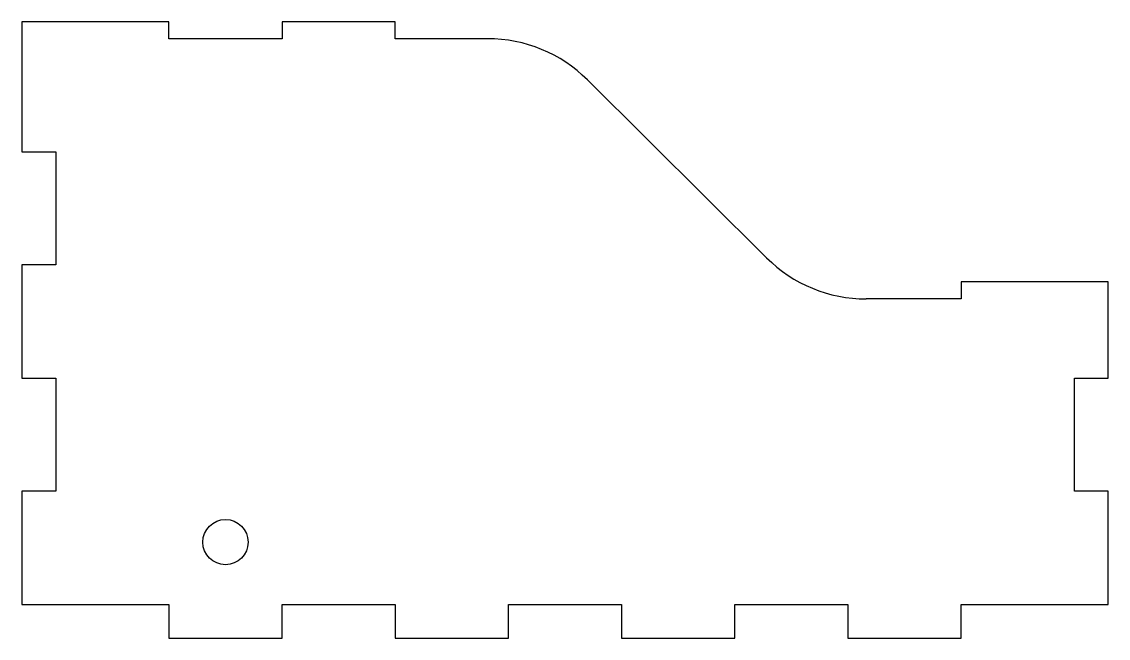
# Model space of a CAD drawing. Header units: millimetres. Extents: x -101 to 91, y -58 to 51.
import ezdxf

# ---------------------------------------------------------------- set-up
doc = ezdxf.new("R2010")
doc.units = ezdxf.units.MM

msp = doc.modelspace()

# ---------------------------------------------------------------- linework, layer by layer
at = {"color": 7, "linetype": 'Continuous', "lineweight": 25}
for p, q in [((-101.35, 51.44), (-101.35, 28.44)), ((-75.35, 51.44), (-101.35, 51.44)), ((-75.35, 48.44), (-75.35, 51.44)), ((-55.35, 51.44), (-55.35, 48.44)), ((-35.35, 51.44), (-55.35, 51.44)), ((-35.35, 48.44), (-35.35, 51.44)), ((-55.35, 48.44), (-75.35, 48.44)), ((-19.02, 48.44), (-35.35, 48.44)), ((30.27, 9.71), (-1.4, 41.18)), ((-101.35, 28.44), (-95.35, 28.44)), ((-95.35, 28.44), (-95.35, 8.44)), ((-101.35, 8.44), (-101.35, -11.56)), ((-95.35, 8.44), (-101.35, 8.44)), ((64.65, 5.44), (64.65, 2.44)), ((90.65, 5.44), (64.65, 5.44)), ((90.65, -11.56), (90.65, 5.44)), ((64.65, 2.44), (47.89, 2.44)), ((-101.35, -11.56), (-95.35, -11.56)), ((-95.35, -11.56), (-95.35, -31.56)), ((84.65, -11.56), (90.65, -11.56)), ((84.65, -31.56), (84.65, -11.56)), ((-95.35, -31.56), (-101.35, -31.56)), ((-101.35, -31.56), (-101.35, -51.56)), ((90.65, -31.56), (84.65, -31.56)), ((90.65, -51.56), (90.65, -31.56)), ((-101.35, -51.56), (-75.35, -51.56)), ((-75.35, -51.56), (-75.35, -57.56)), ((-55.35, -51.56), (-35.35, -51.56)), ((-55.35, -57.56), (-55.35, -51.56)), ((-35.35, -51.56), (-35.35, -57.56)), ((-15.35, -51.56), (4.65, -51.56)), ((-15.35, -57.56), (-15.35, -51.56)), ((4.65, -51.56), (4.65, -57.56)), ((24.65, -51.56), (44.65, -51.56)), ((24.65, -57.56), (24.65, -51.56)), ((44.65, -51.56), (44.65, -57.56)), ((64.65, -51.56), (90.65, -51.56)), ((64.65, -57.56), (64.65, -51.56)), ((-75.35, -57.56), (-55.35, -57.56)), ((-35.35, -57.56), (-15.35, -57.56)), ((4.65, -57.56), (24.65, -57.56)), ((44.65, -57.56), (64.65, -57.56))]:
    msp.add_line(p, q, dxfattribs=at)
msp.add_circle((-65.35, -40.56), 4, dxfattribs=at)
for centre, start, end in [((-19.02, 23.44), 45.1823, 90), ((47.89, 27.44), 225.1823, 270)]:
    msp.add_arc(centre, 25, start, end, dxfattribs=at)

doc.saveas('drawing.dxf')
